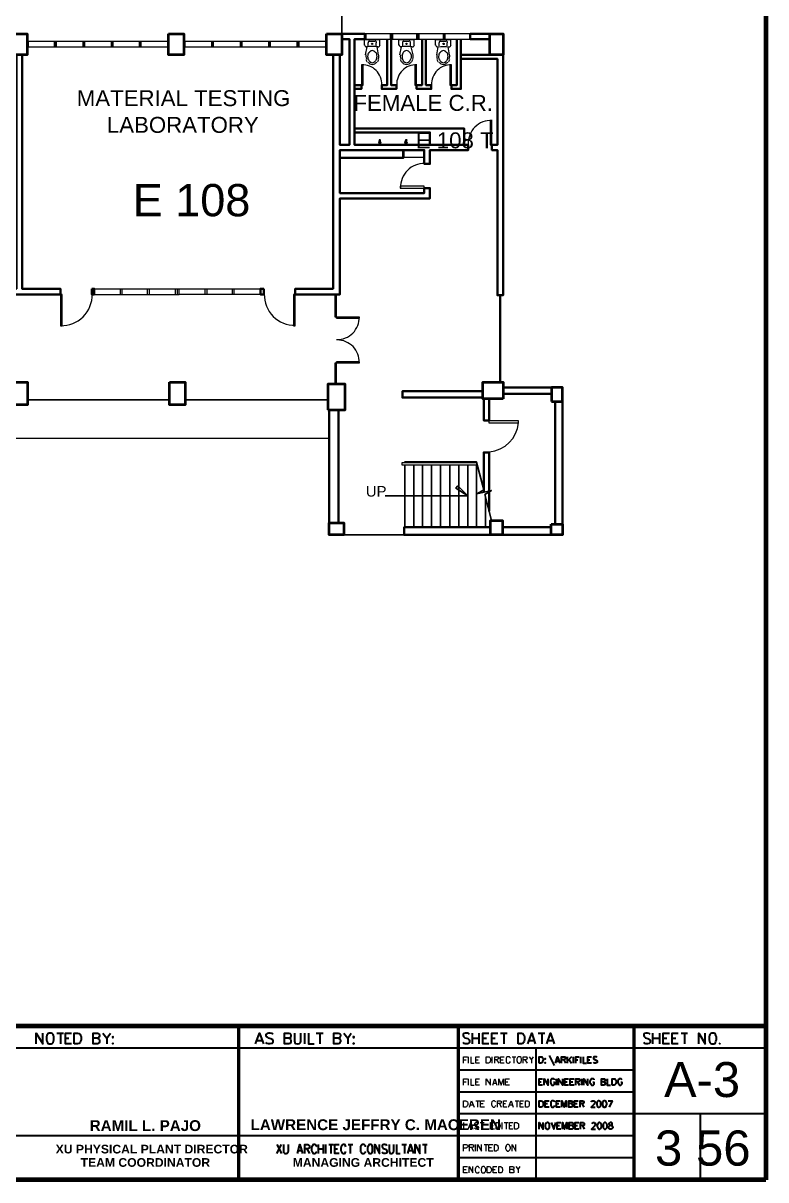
# Model space of a CAD drawing. Header units: inches. Extents: x 0 to 68.7, y 1.4 to 47.2.
# Drawn here: x 51.78 to 68.69, y 1.39 to 27.7 of the extents above; entities that cross this region are included whole.
import ezdxf

# ---------------------------------------------------------------- set-up
doc = ezdxf.new("R2010")
doc.units = ezdxf.units.IN
doc.header["$MEASUREMENT"] = 0
for name, color, linetype in [('PDF_0', 7, 'Continuous'), ('PDF_column', 7, 'Continuous'), ('PDF_furnitures', 1, 'Continuous'), ('PDF_PEN03', 3, 'Continuous'), ('PDF_PEN05', 5, 'Continuous'), ('PDF_PEN08', 6, 'Continuous'), ('PDF_text', 7, 'Continuous'), ('PDF_walls', 3, 'Continuous')]:
    doc.layers.add(name, color=color, linetype=linetype)
for name, color, linetype, true_color in [('PDF_doors', 7, 'Continuous', 0xdda500), ('PDF_doorwin swing', 7, 'Continuous', 0x95954a), ('PDF_PEN02', 7, 'Continuous', 0xdda500), ('PDF_window', 7, 'Continuous', 0xdda500)]:
    doc.layers.add(name, color=color, linetype=linetype, true_color=true_color)
doc.styles.add('PDF ArialMT', font='arial.ttf')
doc.styles.add('PDF ArialRoundedMT Bold', font='arialbd.ttf')
doc.styles.add('PDF Swiss721BT-BlackOutline', font='arial.ttf')

msp = doc.modelspace()

# ---------------------------------------------------------------- linework, layer by layer
at = {"layer": 'PDF_0', "lineweight": 25}
for points in [[(51.882, 19.135), (55.114, 19.135)], [(55.466, 19.135), (58.718, 19.135)], [(60.471, 17.705), (60.471, 17.725), (62.096, 17.725), (62.096, 17.705)], [(60.471, 17.656), (60.471, 16.236)], [(60.676, 17.725), (60.676, 17.705)], [(60.676, 17.656), (60.676, 16.236)], [(60.872, 17.725), (60.872, 17.705)], [(60.872, 17.656), (60.872, 16.236)], [(61.078, 17.725), (61.078, 17.705)], [(61.078, 17.656), (61.078, 16.236)], [(61.283, 17.725), (61.283, 17.705)], [(61.283, 17.656), (61.283, 16.236)], [(61.489, 17.725), (61.489, 17.705)], [(61.489, 17.656), (61.489, 16.236)], [(61.695, 17.725), (61.695, 17.705)], [(61.695, 17.656), (61.695, 16.236)], [(61.9, 17.725), (61.9, 17.705)], [(61.9, 17.656), (61.9, 16.236)], [(62.096, 17.715), (62.263, 17.088), (62.106, 17), (62.439, 17.069), (62.292, 16.981), (62.439, 16.393)], [(62.096, 17.656), (62.096, 16.236)], [(60.02, 16.951), (61.9, 16.951), (61.675, 17.177), (61.626, 17.128), (61.9, 16.951)], [(62.302, 16.922), (62.302, 16.236)], [(60.901, 16.06), (60.451, 16.06), (59.08, 16.06), (59.08, 16.334)], [(62.694, 16.393), (62.694, 16.236), (63.536, 16.236)], [(63.8, 16.236), (63.8, 16.305), (63.888, 16.305), (64.055, 16.305)]]:
    msp.add_lwpolyline(points, dxfattribs=at)
at = {"layer": 'PDF_column', "lineweight": 40}
for points in [[(51.52, 27.459), (51.872, 27.459), (51.872, 26.979), (51.52, 26.979)], [(55.085, 27.459), (55.437, 27.459), (55.437, 26.979), (55.085, 26.979)], [(58.688, 27.459), (59.031, 27.459), (59.031, 26.979), (58.688, 26.979)], [(62.4, 27.459), (62.703, 27.459), (62.703, 26.979), (62.4, 26.979)], [(51.53, 19.537), (51.882, 19.537), (51.882, 19.018), (51.53, 19.018)], [(55.114, 19.537), (55.466, 19.537), (55.466, 19.018), (55.114, 19.018)], [(58.718, 18.91), (59.109, 18.91), (59.109, 19.488), (58.718, 19.488)], [(62.703, 19.155), (62.243, 19.155), (62.243, 19.537), (62.703, 19.537)], [(63.81, 19.096), (64.055, 19.096), (64.055, 19.419), (63.81, 19.419)], [(58.747, 16.334), (59.08, 16.334), (59.08, 16.06), (58.747, 16.06)], [(62.694, 16.06), (62.419, 16.06), (62.419, 16.393), (62.694, 16.393)], [(63.8, 16.305), (64.055, 16.305), (64.055, 16.06), (63.8, 16.06)]]:
    msp.add_lwpolyline(points, close=True, dxfattribs=at)
at = {"layer": 'PDF_doors', "lineweight": 20}
msp.add_lwpolyline([(63.046, 18.606), (62.39, 18.606), (62.39, 18.665), (63.046, 18.665)], close=True, dxfattribs=at)
at = {"layer": 'PDF_doorwin swing', "lineweight": 9}
for centre, radius, start, end in [((62.434, 24.967), 0.524, 87.7973, 182.2023), ((60.906, 23.978), 0.534, 88.2198, 182.2312), ((52.651, 21.52), 0.7, 268.352, 1.6484), ((58.928, 21.01), 0.504, 268.6486, 1.3511), ((58.928, 19.992), 0.504, 358.6488, 90.0164), ((62.336, 18.67), 0.72, 274.4493, 355.5508)]:
    msp.add_arc(centre, radius, start, end, dxfattribs=at)
at = {"layer": 'PDF_furnitures', "lineweight": 20}
for points in [[(59.55, 27.204), (59.55, 27.322)], [(59.56, 27.332), (59.883, 27.332)], [(59.56, 27.322), (59.56, 27.322)], [(59.57, 26.979), (59.609, 27.165)], [(59.628, 27.253), (59.628, 27.185)], [(59.785, 27.283), (59.658, 27.283)], [(59.658, 27.136), (59.658, 27.136)], [(59.775, 27.136), (59.775, 27.136)], [(59.814, 27.185), (59.814, 27.253)], [(59.834, 27.165), (59.863, 26.979)], [(59.883, 27.322), (59.883, 27.322)], [(59.893, 27.322), (59.893, 27.204)], [(60.333, 27.332), (60.666, 27.332)], [(60.333, 27.204), (60.333, 27.322)], [(60.353, 26.979), (60.392, 27.165)], [(60.412, 27.253), (60.412, 27.185)], [(60.559, 27.283), (60.441, 27.283)], [(60.441, 27.136), (60.441, 27.136)], [(60.559, 27.136), (60.559, 27.136)], [(60.598, 27.185), (60.598, 27.253)], [(60.608, 27.165), (60.647, 26.979)], [(60.666, 27.322), (60.666, 27.322)], [(60.676, 27.322), (60.676, 27.204)], [(61.166, 27.204), (61.166, 27.322)], [(61.176, 27.332), (61.499, 27.332)], [(61.176, 27.322), (61.176, 27.322)], [(61.244, 27.253), (61.244, 27.185)], [(61.401, 27.283), (61.274, 27.283)], [(61.274, 27.136), (61.274, 27.136)], [(61.401, 27.136), (61.401, 27.136)], [(61.43, 27.185), (61.43, 27.253)], [(61.45, 27.165), (61.479, 26.979)], [(61.499, 27.322), (61.499, 27.322)], [(61.509, 27.322), (61.509, 27.204)], [(59.873, 25.03), (59.873, 24.932), (59.912, 24.932), (59.912, 25.03)], [(59.893, 25.04), (59.893, 25.04)], [(60.471, 25.03), (60.471, 24.932), (60.51, 24.932), (60.51, 25.03)], [(60.5, 25.04), (60.49, 25.04)]]:
    msp.add_lwpolyline(points, dxfattribs=at)
at = {"layer": 'PDF_furnitures', "lineweight": 0}
for points in [[(59.717, 27.342), (59.717, 27.342)], [(60.5, 27.342), (60.5, 27.342)], [(61.342, 27.342), (61.342, 27.342)]]:
    msp.add_lwpolyline(points, dxfattribs=at)
at = {"layer": 'PDF_furnitures', "lineweight": 20}
for points in [[(61.195, 26.979), (61.225, 27.165, -0.067453), (61.476, 27.168)], [(59.586, 26.985, 0.049008), (59.582, 26.946, 0.081529), (59.592, 26.882)], [(59.651, 27.039, 0.089786), (59.629, 26.998, 0.081529), (59.621, 26.946, 0.081529), (59.628, 26.894, 0.089786), (59.651, 26.853)], [(59.801, 27.037, 0.104569), (59.765, 27.066, 0.118159), (59.724, 27.078, 0.118159), (59.682, 27.068)], [(59.682, 26.814, 0.118159), (59.724, 26.804, 0.118159), (59.765, 26.816, 0.104569), (59.801, 26.846)], [(59.807, 26.853, 0.089786), (59.828, 26.894, 0.081529), (59.836, 26.946, 0.081529), (59.829, 26.998, 0.089786), (59.807, 27.039)], [(59.865, 26.882, 0.081529), (59.876, 26.946, 0.049008), (59.872, 26.985)], [(60.369, 26.985, 0.049008), (60.365, 26.946, 0.081529), (60.376, 26.882)], [(60.434, 27.039, 0.089786), (60.413, 26.998, 0.081529), (60.404, 26.946, 0.081529), (60.411, 26.894, 0.089786), (60.434, 26.853)], [(60.585, 27.037, 0.104569), (60.549, 27.066, 0.118159), (60.507, 27.078, 0.118159), (60.465, 27.068, 0.104569), (60.43, 27.037)], [(60.43, 26.845, 0.104569), (60.465, 26.814, 0.118159), (60.507, 26.804, 0.118159), (60.549, 26.816, 0.104569), (60.585, 26.846)], [(60.611, 26.894, 0.081529), (60.62, 26.946, 0.081529), (60.611, 26.998)], [(60.649, 26.882, 0.081529), (60.659, 26.946, 0.049008), (60.655, 26.985)], [(61.202, 26.985, 0.049008), (61.198, 26.946, 0.081529), (61.208, 26.882)], [(61.267, 27.039, 0.089786), (61.245, 26.998, 0.081529), (61.237, 26.946, 0.081529), (61.244, 26.894, 0.089786), (61.267, 26.853)], [(61.392, 27.068, 0.118159), (61.349, 27.078, 0.118159), (61.308, 27.066, 0.104569), (61.272, 27.037)], [(61.272, 26.845, 0.104569), (61.307, 26.814, 0.118159), (61.35, 26.804, 0.118159), (61.392, 26.814)], [(61.423, 26.853, 0.089786), (61.444, 26.894, 0.081529), (61.452, 26.946, 0.081529), (61.445, 26.998, 0.089786), (61.423, 27.039)], [(61.481, 26.882, 0.081529), (61.491, 26.946, 0.049008), (61.488, 26.985)], [(59.664, 26.779, 0.118158), (59.724, 26.765, 0.118158), (59.783, 26.781, 0.104569), (59.832, 26.821)], [(60.399, 26.821, 0.104569), (60.447, 26.779, 0.118158), (60.507, 26.765, 0.118158), (60.566, 26.781, 0.104569), (60.615, 26.821)], [(61.242, 26.821, 0.104569), (61.29, 26.779, 0.118158), (61.35, 26.765, 0.118158), (61.409, 26.779)], [(59.912, 25.035, 0.414246), (59.898, 25.05, 0.414246), (59.883, 25.035)]]:
    msp.add_lwpolyline(points, format="xyb", dxfattribs=at)
for centre, radius in [((59.724, 27.23), 0.0147), ((59.724, 27.23), 0.0147), ((60.507, 27.23), 0.0147), ((60.507, 27.23), 0.0147), ((61.35, 27.23), 0.0147), ((61.35, 27.23), 0.0147), ((59.898, 24.986), 0.0245), ((60.495, 24.986), 0.0245)]:
    msp.add_circle(centre, radius, dxfattribs=at)
for centre, radius, start, end in [((59.597, 27.21), 0.0441, 180.0219, 277.7398), ((59.724, 26.231), 0.945, 82.304, 97.7397), ((59.665, 27.259), 0.0343, 90.0218, 180.0219), ((59.792, 27.259), 0.0343, 0.0218, 90.0219), ((59.861, 27.21), 0.0441, 262.304, 0.0218), ((60.38, 27.21), 0.0441, 180.0219, 277.7398), ((60.507, 26.231), 0.945, 82.304, 97.7397), ((60.449, 27.259), 0.0343, 90.0218, 180.0219), ((60.566, 27.259), 0.0343, 0.0218, 90.0219), ((60.644, 27.21), 0.0441, 262.304, 0.0218), ((61.212, 27.21), 0.0441, 180.0219, 277.7398), ((61.281, 27.259), 0.0343, 90.0218, 180.0219), ((61.408, 27.259), 0.0343, 0.0218, 90.0219), ((61.477, 27.21), 0.0441, 262.304, 0.0218), ((59.753, 26.936), 0.181, 198.6656, 219.1881), ((59.743, 26.966), 0.113, 116.9769, 140.8555), ((59.743, 26.917), 0.113, 219.1882, 243.0668), ((59.704, 26.936), 0.181, 320.8556, 341.3781), ((60.537, 26.936), 0.181, 198.6656, 219.1881), ((60.478, 26.956), 0.132, 18.6658, 39.1882), ((60.478, 26.936), 0.132, 320.8556, 341.3779), ((60.478, 26.936), 0.181, 320.8556, 341.3781), ((61.369, 26.936), 0.181, 198.6656, 219.1881), ((61.33, 26.966), 0.113, 39.1882, 63.0668), ((61.33, 26.917), 0.113, 296.9769, 320.8555), ((61.32, 26.936), 0.181, 320.8556, 341.3781), ((59.743, 26.917), 0.152, 219.1882, 243.0669), ((61.33, 26.917), 0.152, 296.9768, 320.8555), ((60.495, 25.035), 0.0147, 89.9969, 180.0031), ((60.505, 25.035), 0.0147, 359.9969, 90.0031)]:
    msp.add_arc(centre, radius, start, end, dxfattribs=at)
at = {"layer": 'PDF_PEN02', "lineweight": 20}
for points in [[(61.802, 4.044), (61.802, 4.191), (61.891, 4.191)], [(61.802, 4.123), (61.861, 4.123)], [(61.92, 4.044), (61.92, 4.191)], [(61.969, 4.191), (61.969, 4.044), (62.047, 4.044)], [(62.165, 4.044), (62.086, 4.044), (62.086, 4.191), (62.165, 4.191)], [(62.086, 4.123), (62.135, 4.123)], [(62.458, 4.044), (62.458, 4.191)], [(62.517, 4.044), (62.517, 4.191), (62.566, 4.191), (62.586, 4.191), (62.596, 4.182), (62.605, 4.162), (62.605, 4.152), (62.596, 4.142), (62.586, 4.133), (62.566, 4.123), (62.517, 4.123)], [(62.556, 4.123), (62.605, 4.044)], [(62.733, 4.044), (62.645, 4.044), (62.645, 4.191), (62.733, 4.191)], [(62.645, 4.123), (62.703, 4.123)], [(62.87, 4.162), (62.86, 4.172), (62.85, 4.191), (62.831, 4.191), (62.811, 4.191), (62.791, 4.191), (62.782, 4.172), (62.772, 4.162), (62.772, 4.142), (62.772, 4.103), (62.772, 4.084), (62.782, 4.064), (62.791, 4.054), (62.811, 4.044), (62.831, 4.044), (62.85, 4.054), (62.86, 4.064), (62.87, 4.084)], [(62.909, 4.191), (62.997, 4.191)], [(62.948, 4.191), (62.948, 4.044)], [(63.164, 4.044), (63.164, 4.191), (63.222, 4.191), (63.242, 4.191), (63.242, 4.182), (63.252, 4.162), (63.252, 4.152), (63.242, 4.142), (63.242, 4.133), (63.222, 4.123), (63.164, 4.123)], [(63.203, 4.123), (63.252, 4.044)], [(63.301, 4.191), (63.35, 4.123), (63.399, 4.191)], [(63.35, 4.123), (63.35, 4.044)], [(61.802, 3.545), (61.802, 3.692), (61.891, 3.692)], [(61.92, 3.545), (61.92, 3.692)], [(61.969, 3.692), (61.969, 3.545), (62.047, 3.545)], [(62.165, 3.545), (62.086, 3.545), (62.086, 3.692), (62.165, 3.692)], [(62.321, 3.545), (62.321, 3.692), (62.419, 3.545), (62.419, 3.692)], [(62.468, 3.545), (62.517, 3.692), (62.566, 3.545)], [(62.605, 3.545), (62.605, 3.692), (62.664, 3.545), (62.713, 3.692), (62.713, 3.545)], [(62.85, 3.545), (62.762, 3.545), (62.762, 3.692), (62.85, 3.692)], [(61.802, 3.623), (61.861, 3.623)], [(62.086, 3.623), (62.135, 3.623)], [(62.488, 3.594), (62.547, 3.594)], [(62.762, 3.623), (62.811, 3.623)], [(61.939, 3.046), (61.988, 3.192), (62.047, 3.046)], [(62.086, 3.192), (62.174, 3.192)], [(62.126, 3.192), (62.126, 3.046)], [(62.282, 3.046), (62.194, 3.046), (62.194, 3.192), (62.282, 3.192)], [(62.537, 3.163), (62.527, 3.173), (62.517, 3.183), (62.507, 3.192), (62.478, 3.192), (62.468, 3.183), (62.458, 3.173), (62.449, 3.163), (62.439, 3.134), (62.439, 3.104), (62.449, 3.085), (62.458, 3.065), (62.468, 3.055), (62.478, 3.046), (62.507, 3.046), (62.517, 3.055), (62.527, 3.065), (62.537, 3.085)], [(62.576, 3.046), (62.576, 3.192), (62.635, 3.192), (62.654, 3.183), (62.664, 3.183), (62.664, 3.163), (62.664, 3.153), (62.664, 3.134), (62.654, 3.134), (62.635, 3.124), (62.576, 3.124)], [(62.791, 3.046), (62.713, 3.046), (62.713, 3.192), (62.791, 3.192)], [(62.831, 3.046), (62.889, 3.192), (62.938, 3.046)], [(62.978, 3.192), (63.066, 3.192)], [(63.017, 3.192), (63.017, 3.046)], [(63.173, 3.046), (63.095, 3.046), (63.095, 3.192), (63.173, 3.192)], [(61.959, 3.095), (62.028, 3.095)], [(62.194, 3.124), (62.253, 3.124)], [(62.625, 3.124), (62.664, 3.046)], [(62.713, 3.124), (62.762, 3.124)], [(62.85, 3.095), (62.919, 3.095)], [(63.095, 3.124), (63.144, 3.124)], [(61.802, 2.693), (61.802, 2.546), (61.881, 2.546)], [(61.91, 2.546), (61.969, 2.693), (62.018, 2.546)], [(62.145, 2.673), (62.135, 2.683), (62.116, 2.693), (62.086, 2.693), (62.067, 2.683), (62.057, 2.673), (62.057, 2.664), (62.067, 2.644), (62.067, 2.634), (62.086, 2.634), (62.116, 2.615), (62.135, 2.605), (62.145, 2.585), (62.145, 2.566), (62.135, 2.556), (62.116, 2.546), (62.086, 2.546), (62.067, 2.556), (62.057, 2.566)], [(62.184, 2.693), (62.272, 2.693)], [(62.233, 2.693), (62.233, 2.546)], [(62.507, 2.546), (62.419, 2.546), (62.419, 2.693), (62.507, 2.693)], [(62.684, 2.546), (62.684, 2.693)], [(62.733, 2.693), (62.821, 2.693)], [(62.772, 2.693), (62.772, 2.546)], [(62.929, 2.546), (62.85, 2.546), (62.85, 2.693), (62.929, 2.693)], [(61.93, 2.595), (61.998, 2.595)], [(62.419, 2.624), (62.478, 2.624)], [(62.85, 2.624), (62.899, 2.624)], [(61.802, 2.047), (61.802, 2.194), (61.861, 2.194), (61.881, 2.184), (61.891, 2.184), (61.9, 2.164), (61.9, 2.145), (61.891, 2.135), (61.881, 2.125), (61.861, 2.115), (61.802, 2.115)], [(61.939, 2.047), (61.939, 2.194), (61.998, 2.194), (62.018, 2.184), (62.028, 2.184), (62.028, 2.164), (62.028, 2.154), (62.028, 2.135), (62.018, 2.135), (61.998, 2.125), (61.939, 2.125)], [(61.988, 2.125), (62.028, 2.047)], [(62.077, 2.047), (62.077, 2.194)], [(62.126, 2.047), (62.126, 2.194), (62.214, 2.047), (62.214, 2.194)], [(62.272, 2.194), (62.361, 2.194)], [(62.312, 2.194), (62.312, 2.047)], [(62.468, 2.047), (62.38, 2.047), (62.38, 2.194), (62.468, 2.194)], [(62.38, 2.125), (62.439, 2.125)], [(62.909, 2.047), (62.909, 2.194), (62.997, 2.047), (62.997, 2.194)], [(61.891, 1.547), (61.802, 1.547), (61.802, 1.694), (61.891, 1.694)], [(61.802, 1.626), (61.861, 1.626)], [(61.93, 1.547), (61.93, 1.694), (62.018, 1.547), (62.018, 1.694)], [(62.165, 1.655), (62.155, 1.675), (62.145, 1.684), (62.135, 1.694), (62.106, 1.694), (62.096, 1.684), (62.086, 1.675), (62.077, 1.655), (62.067, 1.635), (62.067, 1.606), (62.077, 1.577), (62.086, 1.567), (62.096, 1.547), (62.106, 1.547), (62.135, 1.547), (62.145, 1.547), (62.155, 1.567), (62.165, 1.577)], [(62.566, 1.547), (62.478, 1.547), (62.478, 1.694), (62.566, 1.694)], [(62.478, 1.626), (62.527, 1.626)], [(62.919, 1.626), (62.938, 1.616), (62.948, 1.606), (62.948, 1.596), (62.948, 1.577), (62.948, 1.557), (62.938, 1.547), (62.919, 1.547), (62.86, 1.547), (62.86, 1.694), (62.919, 1.694), (62.938, 1.684), (62.948, 1.684), (62.948, 1.665), (62.948, 1.655), (62.948, 1.635), (62.938, 1.626), (62.919, 1.626), (62.86, 1.626)], [(62.997, 1.694), (63.046, 1.626), (63.095, 1.694)], [(63.046, 1.626), (63.046, 1.547)]]:
    msp.add_lwpolyline(points, dxfattribs=at)
for points in [[(62.321, 4.044), (62.321, 4.191), (62.37, 4.191), (62.39, 4.191), (62.4, 4.172), (62.41, 4.162), (62.419, 4.142), (62.419, 4.103), (62.41, 4.084), (62.4, 4.064), (62.39, 4.054), (62.37, 4.044)], [(63.056, 4.191), (63.046, 4.191), (63.036, 4.172), (63.026, 4.162), (63.017, 4.142), (63.017, 4.103), (63.026, 4.084), (63.036, 4.064), (63.046, 4.054), (63.056, 4.044), (63.085, 4.044), (63.095, 4.054), (63.115, 4.064), (63.115, 4.084), (63.124, 4.103), (63.124, 4.142), (63.115, 4.162), (63.115, 4.172), (63.095, 4.191), (63.085, 4.191)], [(61.802, 3.046), (61.802, 3.192), (61.851, 3.192), (61.871, 3.183), (61.881, 3.173), (61.891, 3.163), (61.9, 3.134), (61.9, 3.104), (61.891, 3.085), (61.881, 3.065), (61.871, 3.055), (61.851, 3.046)], [(63.213, 3.046), (63.213, 3.192), (63.261, 3.192), (63.281, 3.183), (63.291, 3.173), (63.301, 3.163), (63.301, 3.134), (63.301, 3.104), (63.301, 3.085), (63.291, 3.065), (63.281, 3.055), (63.261, 3.046)], [(62.547, 2.546), (62.547, 2.693), (62.586, 2.693), (62.605, 2.683), (62.625, 2.673), (62.625, 2.664), (62.635, 2.634), (62.635, 2.605), (62.625, 2.576), (62.625, 2.566), (62.605, 2.556), (62.586, 2.546)], [(62.968, 2.546), (62.968, 2.693), (63.017, 2.693), (63.036, 2.683), (63.046, 2.673), (63.056, 2.664), (63.056, 2.634), (63.056, 2.605), (63.056, 2.576), (63.046, 2.566), (63.036, 2.556), (63.017, 2.546)], [(62.507, 2.047), (62.507, 2.194), (62.547, 2.194), (62.566, 2.184), (62.586, 2.174), (62.586, 2.154), (62.596, 2.135), (62.596, 2.105), (62.586, 2.076), (62.586, 2.066), (62.566, 2.056), (62.547, 2.047)], [(62.801, 2.194), (62.791, 2.184), (62.772, 2.174), (62.772, 2.154), (62.762, 2.135), (62.762, 2.105), (62.772, 2.076), (62.772, 2.066), (62.791, 2.056), (62.801, 2.047), (62.831, 2.047), (62.84, 2.056), (62.85, 2.066), (62.86, 2.076), (62.87, 2.105), (62.87, 2.135), (62.86, 2.154), (62.85, 2.174), (62.84, 2.184), (62.831, 2.194)], [(62.243, 1.694), (62.233, 1.684), (62.214, 1.675), (62.214, 1.655), (62.204, 1.635), (62.204, 1.606), (62.214, 1.577), (62.214, 1.567), (62.233, 1.547), (62.243, 1.547), (62.272, 1.547), (62.282, 1.547), (62.292, 1.567), (62.302, 1.577), (62.312, 1.606), (62.312, 1.635), (62.302, 1.655), (62.292, 1.675), (62.282, 1.684), (62.272, 1.694)], [(62.341, 1.547), (62.341, 1.694), (62.39, 1.694), (62.41, 1.684), (62.419, 1.675), (62.429, 1.655), (62.439, 1.635), (62.439, 1.606), (62.429, 1.577), (62.419, 1.567), (62.41, 1.547), (62.39, 1.547)], [(62.605, 1.547), (62.605, 1.694), (62.645, 1.694), (62.664, 1.684), (62.684, 1.675), (62.684, 1.655), (62.694, 1.635), (62.694, 1.606), (62.684, 1.577), (62.684, 1.567), (62.664, 1.547), (62.645, 1.547)]]:
    msp.add_lwpolyline(points, close=True, dxfattribs=at)
at = {"layer": 'PDF_PEN03', "lineweight": 30}
for points in [[(52.078, 4.485), (52.078, 4.73), (52.225, 4.485), (52.225, 4.73)], [(52.548, 4.73), (52.695, 4.73)], [(52.627, 4.73), (52.627, 4.485)], [(52.881, 4.485), (52.744, 4.485), (52.744, 4.73), (52.881, 4.73)], [(52.744, 4.612), (52.822, 4.612)], [(53.469, 4.612), (53.498, 4.603), (53.508, 4.593), (53.518, 4.563), (53.518, 4.534), (53.508, 4.505), (53.498, 4.495), (53.469, 4.485), (53.371, 4.485), (53.371, 4.73), (53.469, 4.73), (53.498, 4.72), (53.508, 4.71), (53.518, 4.681), (53.518, 4.661), (53.508, 4.642), (53.498, 4.622), (53.469, 4.612), (53.371, 4.612)], [(53.596, 4.73), (53.684, 4.612), (53.772, 4.73)], [(53.684, 4.612), (53.684, 4.485)], [(57.072, 4.485), (57.161, 4.73), (57.249, 4.485)], [(57.112, 4.563), (57.219, 4.563)], [(57.464, 4.701), (57.445, 4.72), (57.405, 4.73), (57.366, 4.73), (57.337, 4.72), (57.307, 4.701), (57.307, 4.671), (57.317, 4.652), (57.337, 4.642), (57.356, 4.622), (57.415, 4.603), (57.445, 4.593), (57.454, 4.573), (57.464, 4.554), (57.464, 4.514), (57.445, 4.495), (57.405, 4.485), (57.366, 4.485), (57.337, 4.495), (57.307, 4.514)], [(57.826, 4.612), (57.856, 4.603), (57.866, 4.593), (57.875, 4.563), (57.875, 4.534), (57.866, 4.505), (57.856, 4.495), (57.826, 4.485), (57.729, 4.485), (57.729, 4.73), (57.826, 4.73), (57.856, 4.72), (57.866, 4.71), (57.875, 4.681), (57.875, 4.661), (57.866, 4.642), (57.856, 4.622), (57.826, 4.612), (57.729, 4.612)], [(57.954, 4.73), (57.954, 4.554), (57.964, 4.514), (57.983, 4.495), (58.022, 4.485), (58.042, 4.485), (58.071, 4.495), (58.091, 4.514), (58.101, 4.554), (58.101, 4.73)], [(58.189, 4.485), (58.189, 4.73)], [(58.277, 4.73), (58.277, 4.485), (58.404, 4.485)], [(58.453, 4.73), (58.61, 4.73)], [(58.532, 4.73), (58.532, 4.485)], [(58.953, 4.612), (58.982, 4.603), (58.992, 4.593), (59.002, 4.563), (59.002, 4.534), (58.992, 4.505), (58.982, 4.495), (58.953, 4.485), (58.855, 4.485), (58.855, 4.73), (58.953, 4.73), (58.982, 4.72), (58.992, 4.71), (59.002, 4.681), (59.002, 4.661), (58.992, 4.642), (58.982, 4.622), (58.953, 4.612), (58.855, 4.612)], [(59.08, 4.73), (59.168, 4.612), (59.246, 4.73)], [(59.168, 4.612), (59.168, 4.485)], [(61.939, 4.701), (61.92, 4.72), (61.891, 4.73), (61.842, 4.73), (61.812, 4.72), (61.793, 4.701), (61.793, 4.671), (61.802, 4.652), (61.812, 4.642), (61.832, 4.622), (61.9, 4.603), (61.92, 4.593), (61.93, 4.573), (61.939, 4.554), (61.939, 4.514), (61.92, 4.495), (61.891, 4.485), (61.842, 4.485), (61.812, 4.495), (61.793, 4.514)], [(62.008, 4.485), (62.008, 4.73)], [(62.008, 4.612), (62.155, 4.612)], [(62.155, 4.73), (62.155, 4.485)], [(62.38, 4.485), (62.243, 4.485), (62.243, 4.73), (62.38, 4.73)], [(62.243, 4.612), (62.331, 4.612)], [(62.586, 4.485), (62.449, 4.485), (62.449, 4.73), (62.586, 4.73)], [(62.449, 4.612), (62.527, 4.612)], [(62.645, 4.73), (62.801, 4.73)], [(62.723, 4.73), (62.723, 4.485)], [(63.271, 4.485), (63.359, 4.73), (63.438, 4.485)], [(63.301, 4.563), (63.408, 4.563)], [(63.506, 4.73), (63.653, 4.73)], [(63.585, 4.73), (63.585, 4.485)], [(63.702, 4.485), (63.781, 4.73), (63.869, 4.485)], [(63.732, 4.563), (63.839, 4.563)], [(66.052, 4.701), (66.033, 4.72), (65.994, 4.73), (65.955, 4.73), (65.925, 4.72), (65.906, 4.701), (65.906, 4.671), (65.915, 4.652), (65.925, 4.642), (65.945, 4.622), (66.003, 4.603), (66.033, 4.593), (66.043, 4.573), (66.052, 4.554), (66.052, 4.514), (66.033, 4.495), (65.994, 4.485), (65.955, 4.485), (65.925, 4.495), (65.906, 4.514)], [(66.111, 4.485), (66.111, 4.73)], [(66.111, 4.612), (66.268, 4.612)], [(66.268, 4.73), (66.268, 4.485)], [(66.493, 4.485), (66.346, 4.485), (66.346, 4.73), (66.493, 4.73)], [(66.346, 4.612), (66.434, 4.612)], [(66.689, 4.485), (66.552, 4.485), (66.552, 4.73), (66.689, 4.73)], [(66.552, 4.612), (66.64, 4.612)], [(66.758, 4.73), (66.904, 4.73)], [(66.836, 4.73), (66.836, 4.485)], [(67.159, 4.485), (67.159, 4.73), (67.306, 4.485), (67.306, 4.73)], [(67.639, 4.505), (67.629, 4.495), (67.639, 4.485), (67.649, 4.495)], [(68.687, 4.387), (34.343, 4.387)], [(63.448, 4.387), (63.448, 1.391)], [(63.751, 4.221), (63.869, 3.995)], [(63.898, 4.044), (63.947, 4.191), (63.996, 4.044)], [(63.918, 4.093), (63.976, 4.093)], [(64.035, 4.044), (64.035, 4.191), (64.094, 4.191), (64.113, 4.191), (64.123, 4.182), (64.123, 4.162), (64.123, 4.152), (64.123, 4.142), (64.113, 4.133), (64.094, 4.123), (64.035, 4.123)], [(64.084, 4.123), (64.123, 4.044)], [(64.172, 4.044), (64.172, 4.191)], [(64.26, 4.191), (64.172, 4.093)], [(64.202, 4.133), (64.26, 4.044)], [(64.309, 4.044), (64.309, 4.191)], [(64.358, 4.044), (64.358, 4.191), (64.437, 4.191)], [(64.358, 4.123), (64.407, 4.123)], [(64.476, 4.044), (64.476, 4.191)], [(64.525, 4.191), (64.525, 4.044), (64.603, 4.044)], [(64.721, 4.044), (64.632, 4.044), (64.632, 4.191), (64.721, 4.191)], [(64.632, 4.123), (64.681, 4.123)], [(64.848, 4.172), (64.828, 4.191), (64.809, 4.191), (64.789, 4.191), (64.77, 4.191), (64.76, 4.172), (64.76, 4.162), (64.76, 4.142), (64.77, 4.142), (64.779, 4.133), (64.819, 4.113), (64.828, 4.113), (64.838, 4.103), (64.848, 4.084), (64.848, 4.064), (64.828, 4.054), (64.809, 4.044), (64.789, 4.044), (64.77, 4.054), (64.76, 4.064)], [(65.68, 3.888), (61.685, 3.888)], [(63.604, 3.545), (63.526, 3.545), (63.526, 3.692), (63.604, 3.692)], [(63.643, 3.545), (63.643, 3.692), (63.732, 3.545), (63.732, 3.692)], [(63.878, 3.663), (63.878, 3.672), (63.859, 3.692), (63.849, 3.692), (63.82, 3.692), (63.81, 3.692), (63.8, 3.672), (63.79, 3.663), (63.781, 3.633), (63.781, 3.604), (63.79, 3.584), (63.8, 3.565), (63.81, 3.555), (63.82, 3.545), (63.849, 3.545), (63.859, 3.555), (63.878, 3.565), (63.878, 3.584), (63.878, 3.604), (63.849, 3.604)], [(63.918, 3.545), (63.918, 3.692)], [(63.967, 3.545), (63.967, 3.692), (64.065, 3.545), (64.065, 3.692)], [(64.192, 3.545), (64.113, 3.545), (64.113, 3.692), (64.192, 3.692)], [(64.319, 3.545), (64.231, 3.545), (64.231, 3.692), (64.319, 3.692)], [(64.358, 3.545), (64.358, 3.692), (64.417, 3.692), (64.437, 3.692), (64.437, 3.682), (64.446, 3.663), (64.446, 3.653), (64.437, 3.633), (64.417, 3.623), (64.358, 3.623)], [(64.495, 3.545), (64.495, 3.692)], [(64.544, 3.545), (64.544, 3.692), (64.632, 3.545), (64.632, 3.692)], [(64.779, 3.663), (64.779, 3.672), (64.76, 3.692), (64.75, 3.692), (64.721, 3.692), (64.711, 3.692), (64.701, 3.672), (64.691, 3.663), (64.681, 3.633), (64.681, 3.604), (64.691, 3.584), (64.701, 3.565), (64.711, 3.555), (64.721, 3.545), (64.75, 3.545), (64.76, 3.555), (64.779, 3.565), (64.779, 3.584), (64.779, 3.604), (64.75, 3.604)], [(64.995, 3.623), (65.014, 3.614), (65.024, 3.614), (65.034, 3.594), (65.034, 3.574), (65.024, 3.555), (65.014, 3.555), (64.995, 3.545), (64.946, 3.545), (64.946, 3.692), (64.995, 3.692), (65.014, 3.692), (65.024, 3.682), (65.034, 3.663), (65.034, 3.653), (65.024, 3.633), (65.014, 3.633), (64.995, 3.623), (64.946, 3.623)], [(65.073, 3.692), (65.073, 3.545), (65.152, 3.545)], [(65.416, 3.663), (65.406, 3.672), (65.396, 3.692), (65.387, 3.692), (65.357, 3.692), (65.347, 3.692), (65.338, 3.672), (65.328, 3.663), (65.318, 3.633), (65.318, 3.604), (65.328, 3.584), (65.338, 3.565), (65.347, 3.555), (65.357, 3.545), (65.387, 3.545), (65.396, 3.555), (65.406, 3.565), (65.416, 3.584), (65.416, 3.604), (65.387, 3.604)], [(63.526, 3.623), (63.575, 3.623)], [(64.113, 3.623), (64.162, 3.623)], [(64.231, 3.623), (64.29, 3.623)], [(64.397, 3.623), (64.446, 3.545)], [(65.68, 3.388), (61.685, 3.388)], [(63.751, 3.046), (63.663, 3.046), (63.663, 3.192), (63.751, 3.192)], [(63.878, 3.163), (63.878, 3.173), (63.859, 3.183), (63.849, 3.192), (63.82, 3.192), (63.81, 3.183), (63.8, 3.173), (63.79, 3.163), (63.79, 3.134), (63.79, 3.104), (63.79, 3.085), (63.8, 3.065), (63.81, 3.055), (63.82, 3.046), (63.849, 3.046), (63.859, 3.055), (63.878, 3.065), (63.878, 3.085)], [(64.006, 3.046), (63.918, 3.046), (63.918, 3.192), (64.006, 3.192)], [(64.045, 3.046), (64.045, 3.192), (64.094, 3.046), (64.143, 3.192), (64.143, 3.046)], [(64.251, 3.124), (64.27, 3.114), (64.28, 3.104), (64.29, 3.095), (64.29, 3.075), (64.28, 3.055), (64.27, 3.055), (64.251, 3.046), (64.202, 3.046), (64.202, 3.192), (64.251, 3.192), (64.27, 3.183), (64.28, 3.183), (64.29, 3.163), (64.29, 3.153), (64.28, 3.134), (64.27, 3.134), (64.251, 3.124), (64.202, 3.124)], [(64.417, 3.046), (64.329, 3.046), (64.329, 3.192), (64.417, 3.192)], [(64.456, 3.046), (64.456, 3.192), (64.515, 3.192), (64.535, 3.183), (64.544, 3.163), (64.544, 3.153), (64.535, 3.134), (64.515, 3.124), (64.456, 3.124)], [(64.721, 3.163), (64.721, 3.183), (64.73, 3.183), (64.74, 3.192), (64.77, 3.192), (64.779, 3.183), (64.789, 3.183), (64.799, 3.163), (64.799, 3.153), (64.789, 3.134), (64.779, 3.114), (64.711, 3.046), (64.799, 3.046)], [(65.093, 3.192), (65.191, 3.192), (65.122, 3.046)], [(63.663, 3.124), (63.712, 3.124)], [(63.918, 3.124), (63.976, 3.124)], [(64.329, 3.124), (64.388, 3.124)], [(64.495, 3.124), (64.544, 3.046)], [(65.68, 2.889), (61.685, 2.889)], [(63.526, 2.546), (63.526, 2.693), (63.614, 2.546), (63.614, 2.693)], [(63.8, 2.693), (63.859, 2.546), (63.908, 2.693)], [(64.016, 2.546), (63.937, 2.546), (63.937, 2.693), (64.016, 2.693)], [(64.055, 2.546), (64.055, 2.693), (64.104, 2.546), (64.153, 2.693), (64.153, 2.546)], [(64.27, 2.624), (64.29, 2.615), (64.29, 2.605), (64.3, 2.595), (64.3, 2.576), (64.29, 2.556), (64.27, 2.546), (64.211, 2.546), (64.211, 2.693), (64.27, 2.693), (64.29, 2.683), (64.3, 2.664), (64.3, 2.654), (64.29, 2.634), (64.27, 2.624), (64.211, 2.624)], [(64.427, 2.546), (64.348, 2.546), (64.348, 2.693), (64.427, 2.693)], [(64.466, 2.546), (64.466, 2.693), (64.525, 2.693), (64.544, 2.683), (64.554, 2.683), (64.554, 2.664), (64.554, 2.654), (64.554, 2.634), (64.544, 2.634), (64.525, 2.624), (64.466, 2.624)], [(64.73, 2.664), (64.74, 2.683), (64.76, 2.693), (64.779, 2.693), (64.789, 2.683), (64.799, 2.683), (64.809, 2.664), (64.809, 2.654), (64.799, 2.634), (64.789, 2.615), (64.721, 2.546), (64.809, 2.546)], [(68.687, 2.889), (65.69, 2.889)], [(67.188, 2.889), (67.188, 1.391)], [(65.68, 2.389), (39.347, 2.389)], [(63.937, 2.624), (63.986, 2.624)], [(64.348, 2.624), (64.397, 2.624)], [(64.515, 2.624), (64.554, 2.546)], [(57.552, 1.988), (57.66, 2.194)], [(57.552, 2.194), (57.66, 1.988)], [(57.709, 2.194), (57.709, 2.047), (57.709, 2.017), (57.729, 1.998), (57.748, 1.988), (57.768, 1.988), (57.787, 1.998), (57.807, 2.017), (57.817, 2.047), (57.817, 2.194)], [(58.022, 1.988), (58.081, 2.194), (58.14, 1.988)], [(58.189, 1.988), (58.189, 2.194), (58.257, 2.194), (58.277, 2.184), (58.287, 2.174), (58.297, 2.154), (58.297, 2.135), (58.287, 2.115), (58.277, 2.105), (58.257, 2.096), (58.189, 2.096)], [(58.463, 2.145), (58.453, 2.164), (58.434, 2.184), (58.424, 2.194), (58.394, 2.194), (58.375, 2.184), (58.365, 2.164), (58.355, 2.145), (58.346, 2.115), (58.346, 2.066), (58.355, 2.037), (58.365, 2.017), (58.375, 1.998), (58.394, 1.988), (58.424, 1.988), (58.434, 1.998), (58.453, 2.017), (58.463, 2.037)], [(58.502, 1.988), (58.502, 2.194)], [(58.61, 2.194), (58.61, 1.988)], [(58.669, 1.988), (58.669, 2.194)], [(58.737, 2.194), (58.845, 2.194)], [(58.786, 2.194), (58.786, 1.988)], [(58.972, 1.988), (58.874, 1.988), (58.874, 2.194), (58.972, 2.194)], [(59.129, 2.145), (59.119, 2.164), (59.109, 2.184), (59.09, 2.194), (59.06, 2.194), (59.051, 2.184), (59.031, 2.164), (59.021, 2.145), (59.011, 2.115), (59.011, 2.066), (59.021, 2.037), (59.031, 2.017), (59.051, 1.998), (59.06, 1.988), (59.09, 1.988), (59.109, 1.998), (59.119, 2.017), (59.129, 2.037)], [(59.178, 2.194), (59.286, 2.194)], [(59.227, 2.194), (59.227, 1.988)], [(59.57, 2.145), (59.57, 2.164), (59.55, 2.184), (59.53, 2.194), (59.501, 2.194), (59.491, 2.184), (59.472, 2.164), (59.462, 2.145), (59.462, 2.115), (59.462, 2.066), (59.462, 2.037), (59.472, 2.017), (59.491, 1.998), (59.501, 1.988), (59.53, 1.988), (59.55, 1.998), (59.57, 2.017), (59.57, 2.037)], [(59.785, 1.988), (59.785, 2.194), (59.893, 1.988), (59.893, 2.194)], [(60.059, 2.164), (60.049, 2.184), (60.02, 2.194), (59.991, 2.194), (59.971, 2.184), (59.952, 2.164), (59.952, 2.145), (59.961, 2.125), (59.971, 2.115), (59.981, 2.105), (60.03, 2.086), (60.049, 2.076), (60.049, 2.066), (60.059, 2.047), (60.059, 2.017), (60.049, 1.998), (60.02, 1.988), (59.991, 1.988), (59.971, 1.998), (59.952, 2.017)], [(60.108, 2.194), (60.108, 2.047), (60.118, 2.017), (60.128, 1.998), (60.147, 1.988), (60.167, 1.988), (60.187, 1.998), (60.206, 2.017), (60.216, 2.047), (60.216, 2.194)], [(60.275, 2.194), (60.275, 1.988), (60.363, 1.988)], [(60.402, 2.194), (60.51, 2.194)], [(60.461, 2.194), (60.461, 1.988)], [(60.539, 1.988), (60.598, 2.194), (60.666, 1.988)], [(60.706, 1.988), (60.706, 2.194), (60.813, 1.988), (60.813, 2.194)], [(60.872, 2.194), (60.98, 2.194)], [(60.931, 2.194), (60.931, 1.988)], [(58.042, 2.056), (58.12, 2.056)], [(58.238, 2.096), (58.297, 1.988)], [(58.502, 2.096), (58.61, 2.096)], [(58.874, 2.096), (58.933, 2.096)], [(60.559, 2.056), (60.637, 2.056)], [(65.68, 1.89), (61.685, 1.89)]]:
    msp.add_lwpolyline(points, dxfattribs=at)
for points in [[(52.372, 4.73), (52.352, 4.72), (52.333, 4.701), (52.323, 4.671), (52.313, 4.642), (52.313, 4.573), (52.323, 4.544), (52.333, 4.514), (52.352, 4.495), (52.372, 4.485), (52.421, 4.485), (52.44, 4.495), (52.46, 4.514), (52.47, 4.544), (52.48, 4.573), (52.48, 4.642), (52.47, 4.671), (52.46, 4.701), (52.44, 4.72), (52.421, 4.73)], [(52.94, 4.485), (52.94, 4.73), (53.018, 4.73), (53.048, 4.72), (53.077, 4.701), (53.087, 4.671), (53.097, 4.642), (53.097, 4.573), (53.087, 4.544), (53.077, 4.514), (53.048, 4.495), (53.018, 4.485)], [(53.821, 4.652), (53.811, 4.642), (53.821, 4.622), (53.831, 4.642)], [(53.821, 4.505), (53.811, 4.495), (53.821, 4.485), (53.831, 4.495)], [(59.305, 4.652), (59.295, 4.642), (59.305, 4.622), (59.315, 4.642)], [(59.305, 4.505), (59.295, 4.495), (59.305, 4.485), (59.315, 4.495)], [(63.046, 4.485), (63.046, 4.73), (63.124, 4.73), (63.154, 4.72), (63.173, 4.701), (63.183, 4.671), (63.193, 4.642), (63.193, 4.573), (63.183, 4.544), (63.173, 4.514), (63.154, 4.495), (63.124, 4.485)], [(67.453, 4.73), (67.433, 4.72), (67.414, 4.701), (67.404, 4.671), (67.394, 4.642), (67.394, 4.573), (67.404, 4.544), (67.414, 4.514), (67.433, 4.495), (67.453, 4.485), (67.502, 4.485), (67.521, 4.495), (67.541, 4.514), (67.551, 4.544), (67.561, 4.573), (67.561, 4.642), (67.551, 4.671), (67.541, 4.701), (67.521, 4.72), (67.502, 4.73)], [(63.526, 4.044), (63.526, 4.191), (63.565, 4.191), (63.585, 4.191), (63.594, 4.172), (63.604, 4.162), (63.614, 4.142), (63.614, 4.103), (63.604, 4.084), (63.594, 4.064), (63.585, 4.054), (63.565, 4.044)], [(63.663, 4.142), (63.653, 4.142), (63.663, 4.133), (63.673, 4.142)], [(63.663, 4.054), (63.653, 4.054), (63.663, 4.044), (63.673, 4.054)], [(65.191, 3.545), (65.191, 3.692), (65.23, 3.692), (65.249, 3.692), (65.259, 3.672), (65.269, 3.663), (65.279, 3.633), (65.279, 3.604), (65.269, 3.584), (65.259, 3.565), (65.249, 3.555), (65.23, 3.545)], [(63.526, 3.046), (63.526, 3.192), (63.575, 3.192), (63.594, 3.183), (63.604, 3.173), (63.614, 3.163), (63.614, 3.134), (63.614, 3.104), (63.614, 3.085), (63.604, 3.065), (63.594, 3.055), (63.575, 3.046)], [(64.877, 3.192), (64.858, 3.183), (64.848, 3.163), (64.838, 3.134), (64.838, 3.104), (64.848, 3.075), (64.858, 3.055), (64.877, 3.046), (64.887, 3.046), (64.907, 3.055), (64.926, 3.075), (64.926, 3.104), (64.926, 3.134), (64.926, 3.163), (64.907, 3.183), (64.887, 3.192)], [(65.005, 3.192), (64.985, 3.183), (64.975, 3.163), (64.965, 3.134), (64.965, 3.104), (64.975, 3.075), (64.985, 3.055), (65.005, 3.046), (65.024, 3.046), (65.044, 3.055), (65.054, 3.075), (65.063, 3.104), (65.063, 3.134), (65.054, 3.163), (65.044, 3.183), (65.024, 3.192)], [(63.702, 2.693), (63.692, 2.683), (63.673, 2.673), (63.673, 2.664), (63.663, 2.634), (63.663, 2.605), (63.673, 2.576), (63.673, 2.566), (63.692, 2.556), (63.702, 2.546), (63.732, 2.546), (63.741, 2.556), (63.751, 2.566), (63.761, 2.576), (63.761, 2.605), (63.761, 2.634), (63.761, 2.664), (63.751, 2.673), (63.741, 2.683), (63.732, 2.693)], [(64.887, 2.693), (64.868, 2.683), (64.858, 2.664), (64.848, 2.634), (64.848, 2.605), (64.858, 2.576), (64.868, 2.556), (64.887, 2.546), (64.907, 2.546), (64.926, 2.556), (64.936, 2.576), (64.946, 2.605), (64.946, 2.634), (64.936, 2.664), (64.926, 2.683), (64.907, 2.693)], [(65.014, 2.693), (64.995, 2.683), (64.985, 2.664), (64.985, 2.634), (64.985, 2.605), (64.985, 2.576), (64.995, 2.556), (65.014, 2.546), (65.034, 2.546), (65.054, 2.556), (65.063, 2.576), (65.073, 2.605), (65.073, 2.634), (65.063, 2.664), (65.054, 2.683), (65.034, 2.693)], [(65.142, 2.693), (65.122, 2.683), (65.112, 2.673), (65.112, 2.664), (65.122, 2.644), (65.132, 2.634), (65.161, 2.634), (65.181, 2.624), (65.191, 2.605), (65.2, 2.595), (65.2, 2.576), (65.191, 2.556), (65.171, 2.546), (65.142, 2.546), (65.122, 2.556), (65.112, 2.556), (65.112, 2.576), (65.112, 2.595), (65.112, 2.605), (65.132, 2.624), (65.152, 2.634), (65.171, 2.634), (65.191, 2.644), (65.191, 2.664), (65.191, 2.673), (65.191, 2.683), (65.171, 2.693)], [(59.668, 2.194), (59.648, 2.184), (59.638, 2.164), (59.628, 2.145), (59.619, 2.115), (59.619, 2.066), (59.628, 2.037), (59.638, 2.017), (59.648, 1.998), (59.668, 1.988), (59.697, 1.988), (59.707, 1.998), (59.726, 2.017), (59.736, 2.037), (59.736, 2.066), (59.736, 2.115), (59.736, 2.145), (59.726, 2.164), (59.707, 2.184), (59.697, 2.194)]]:
    msp.add_lwpolyline(points, close=True, dxfattribs=at)
at = {"layer": 'PDF_PEN05', "lineweight": 50}
for points in [[(56.681, 4.887), (56.681, 1.391)], [(61.685, 4.887), (61.685, 1.391)], [(65.68, 4.887), (65.68, 1.391)]]:
    msp.add_lwpolyline(points, dxfattribs=at)
at = {"layer": 'PDF_PEN08', "lineweight": 80}
msp.add_lwpolyline([(68.687, 1.391), (0, 1.391), (0, 47.182), (68.687, 47.182)], close=True, dxfattribs=at)
msp.add_lwpolyline([(68.687, 4.887), (34.343, 4.887), (34.343, 1.391)], dxfattribs=at)
at = {"layer": 'PDF_text', "lineweight": 25}
msp.add_lwpolyline([(20.222, 34.774), (20.252, 27.949), (59.031, 27.949), (59.031, 27.459)], dxfattribs=at)
at = {"layer": 'PDF_walls', "lineweight": 35}
for points in [[(58.835, 26.979), (58.835, 21.662), (57.973, 21.662), (57.973, 21.534), (58.992, 21.534), (58.992, 23.718), (61.039, 23.718), (61.039, 23.953), (60.911, 23.953), (60.911, 23.836), (58.992, 23.836), (58.992, 24.815), (60.911, 24.815), (60.911, 24.502), (61.039, 24.502), (61.039, 24.815), (61.91, 24.815), (61.91, 24.932), (59.325, 24.932), (59.325, 27.342), (59.56, 27.342), (59.56, 27.459), (59.031, 27.459)], [(62.4, 27.459), (61.959, 27.459), (61.959, 27.342), (62.4, 27.342)], [(59.031, 27.342), (59.207, 27.342), (59.207, 24.932), (58.992, 24.932), (58.992, 26.979)], [(60.069, 27.342), (60.069, 26.294), (59.942, 26.294), (59.942, 26.206), (60.275, 26.206), (60.275, 26.294), (60.157, 26.294), (60.157, 27.342)], [(60.862, 27.342), (60.862, 26.294), (60.735, 26.294), (60.735, 26.206), (61.068, 26.206), (61.068, 26.294), (60.95, 26.294), (60.95, 27.342)], [(61.744, 27.342), (61.744, 26.206), (61.528, 26.206), (61.528, 26.294), (61.655, 26.294), (61.655, 27.342)], [(51.628, 26.979), (51.628, 21.662), (50.795, 21.662), (50.795, 21.534), (52.627, 21.534), (52.627, 21.662), (51.755, 21.662), (51.755, 26.979)], [(62.576, 26.979), (61.744, 26.979)], [(61.744, 26.891), (62.576, 26.891), (62.576, 24.932), (62.449, 24.932), (62.449, 24.815), (62.576, 24.815), (62.576, 21.515), (62.703, 21.515), (62.703, 26.979)], [(59.325, 26.294), (59.481, 26.294), (59.481, 26.206), (59.325, 26.206)], [(59.325, 25.305), (61.822, 25.305), (61.822, 24.932)], [(59.325, 25.216), (61.039, 25.216), (61.039, 24.932)], [(60.431, 24.815), (60.431, 24.639), (59.002, 24.639)], [(53.341, 21.662), (53.341, 21.534)], [(62.243, 19.331), (60.412, 19.331), (60.412, 19.184), (62.243, 19.184)], [(62.703, 19.419), (63.81, 19.419)], [(62.703, 19.272), (63.81, 19.272)], [(62.263, 19.155), (62.263, 18.665), (62.39, 18.665), (62.39, 19.155)], [(63.888, 16.305), (63.888, 19.096)], [(64.055, 16.305), (64.055, 19.096)], [(58.747, 18.91), (58.747, 16.334)], [(58.962, 18.91), (58.962, 16.334)], [(62.263, 17.039), (62.263, 17.94), (62.39, 17.94), (62.39, 16.599)], [(62.419, 16.236), (60.451, 16.236), (60.451, 16.06), (62.419, 16.06)], [(62.694, 16.236), (63.8, 16.236)], [(62.694, 16.06), (64.055, 16.06)]]:
    msp.add_lwpolyline(points, dxfattribs=at)
at = {"layer": 'PDF_walls', "lineweight": 0}
for points in [[(60.118, 26.206), (60.118, 26.206)], [(60.118, 26.206), (60.118, 26.206)], [(60.118, 26.206), (60.118, 26.206)], [(60.911, 26.206), (60.911, 26.206)], [(60.911, 26.206), (60.911, 26.206)], [(60.911, 26.206), (60.911, 26.206)]]:
    msp.add_lwpolyline(points, dxfattribs=at)
at = {"layer": 'PDF_walls', "lineweight": 35}
for points in [[(53.341, 21.662), (53.4, 21.662), (53.4, 21.534), (53.341, 21.534)], [(57.259, 21.662), (57.18, 21.662), (57.18, 21.534), (57.259, 21.534)]]:
    msp.add_lwpolyline(points, close=True, dxfattribs=at)
at = {"layer": 'PDF_window', "lineweight": 20}
for points in [[(59.56, 27.342), (61.959, 27.342), (61.959, 27.459), (59.56, 27.459)], [(59.579, 27.459), (59.579, 27.342)], [(60.138, 27.459), (60.138, 27.342)], [(60.157, 27.459), (60.157, 27.342)], [(60.187, 27.459), (60.187, 27.342)], [(60.735, 27.459), (60.735, 27.342)], [(60.764, 27.459), (60.764, 27.342)], [(60.784, 27.459), (60.784, 27.342)], [(61.342, 27.459), (61.342, 27.342)], [(61.362, 27.459), (61.362, 27.342)], [(61.381, 27.459), (61.381, 27.342)], [(61.939, 27.459), (61.939, 27.342)], [(51.892, 27.283), (51.892, 27.165)], [(52.489, 27.283), (52.489, 27.165)], [(52.509, 27.283), (52.509, 27.165)], [(52.529, 27.283), (52.529, 27.165)], [(53.136, 27.283), (53.136, 27.165)], [(53.155, 27.283), (53.155, 27.165)], [(53.175, 27.283), (53.175, 27.165)], [(53.782, 27.283), (53.782, 27.165)], [(53.802, 27.283), (53.802, 27.165)], [(53.821, 27.283), (53.821, 27.165)], [(54.419, 27.283), (54.419, 27.165)], [(54.438, 27.283), (54.438, 27.165)], [(54.458, 27.283), (54.458, 27.165)], [(55.065, 27.283), (55.065, 27.165)], [(55.457, 27.283), (55.457, 27.165)], [(56.064, 27.283), (56.064, 27.165)], [(56.083, 27.283), (56.083, 27.165)], [(56.103, 27.283), (56.103, 27.165)], [(56.72, 27.283), (56.72, 27.165)], [(56.739, 27.283), (56.739, 27.165)], [(56.759, 27.283), (56.759, 27.165)], [(57.366, 27.283), (57.366, 27.165)], [(57.386, 27.283), (57.386, 27.165)], [(57.405, 27.283), (57.405, 27.165)], [(58.013, 27.283), (58.013, 27.165)], [(58.032, 27.283), (58.032, 27.165)], [(58.052, 27.283), (58.052, 27.165)], [(58.659, 27.283), (58.659, 27.165)], [(53.4, 21.662), (57.18, 21.662)], [(53.998, 21.534), (53.998, 21.662)], [(54.037, 21.534), (54.037, 21.662)], [(54.614, 21.534), (54.614, 21.662)], [(54.654, 21.534), (54.654, 21.662)], [(55.251, 21.534), (55.251, 21.662)], [(55.29, 21.534), (55.29, 21.662)], [(57.18, 21.534), (55.329, 21.534), (55.329, 21.662)], [(55.927, 21.534), (55.927, 21.662)], [(55.966, 21.534), (55.966, 21.662)], [(56.544, 21.534), (56.544, 21.662)], [(56.583, 21.534), (56.583, 21.662)], [(53.4, 21.534), (55.251, 21.534), (55.329, 21.534)], [(58.913, 21.015), (58.884, 21.015), (58.884, 21.534)], [(58.913, 20.996), (58.913, 21.534)], [(62.625, 21.515), (62.625, 19.537)], [(62.645, 21.515), (62.645, 19.537)], [(62.625, 21.025), (62.645, 21.025)], [(62.625, 20.526), (62.645, 20.526)], [(62.625, 20.036), (62.645, 20.036)], [(58.884, 19.488), (58.884, 19.977), (58.913, 19.977)], [(58.913, 19.488), (58.913, 19.997)], [(58.718, 18.254), (23.091, 18.254)], [(62.106, 17.705), (60.402, 17.705), (60.402, 17.656), (62.116, 17.656)]]:
    msp.add_lwpolyline(points, dxfattribs=at)
for points in [[(51.872, 27.165), (55.085, 27.165), (55.085, 27.283), (51.872, 27.283)], [(55.437, 27.165), (58.688, 27.165), (58.688, 27.283), (55.437, 27.283)], [(59.481, 26.754), (59.481, 26.294), (59.521, 26.294), (59.521, 26.754)], [(60.696, 26.754), (60.696, 26.294), (60.735, 26.294), (60.735, 26.754)], [(61.489, 26.754), (61.489, 26.294), (61.528, 26.294), (61.528, 26.754)], [(62.41, 24.932), (62.449, 24.932), (62.449, 25.481), (62.41, 25.481)], [(60.451, 24.805), (60.901, 24.805), (60.901, 24.648), (60.451, 24.648)], [(60.363, 23.953), (60.911, 23.953), (60.911, 23.992), (60.363, 23.992)], [(52.627, 20.819), (52.666, 20.819), (52.666, 21.534), (52.627, 21.534)], [(57.934, 20.819), (57.973, 20.819), (57.973, 21.534), (57.934, 21.534)], [(58.913, 21.015), (58.913, 20.996), (59.433, 20.996), (59.433, 21.015)], [(58.913, 19.997), (58.913, 19.977), (59.433, 19.977), (59.433, 19.997)]]:
    msp.add_lwpolyline(points, close=True, dxfattribs=at)
at = {"layer": 'PDF_window', "lineweight": 0}
for points in [[(54.017, 21.534), (54.017, 21.534)], [(54.634, 21.534), (54.634, 21.534)], [(55.946, 21.534), (55.946, 21.534)], [(56.563, 21.534), (56.563, 21.534)], [(58.913, 21.015), (58.913, 21.015)], [(62.625, 21.025), (62.625, 21.025)], [(62.625, 20.526), (62.625, 20.526)], [(58.913, 20.496), (58.913, 20.496)], [(62.625, 20.036), (62.625, 20.036)], [(58.913, 19.977), (58.913, 19.977)]]:
    msp.add_lwpolyline(points, dxfattribs=at)
at = {"layer": 'PDF_window', "lineweight": 20}
for centre, radius, start, end in [((59.506, 26.318), 0.436, 357.3972, 92.6038), ((60.72, 26.318), 0.436, 87.3962, 182.6028), ((61.513, 26.318), 0.436, 87.3962, 182.6028), ((57.959, 21.52), 0.69, 178.209, 271.6478)]:
    msp.add_arc(centre, radius, start, end, dxfattribs=at)

# ---------------------------------------------------------------- texts
at = {"layer": 'PDF_text', "attachment_point": 4, "style": 'PDF ArialMT'}
for s, insert, char_height in [('MATERIAL TESTING', (53.001, 25.995), 0.36212), ('FEMALE C.R.', (59.298, 25.887), 0.36212), ('LABORATORY', (53.686, 25.387), 0.3621), ('E 108 T', (60.718, 25.035), 0.3621), ('E 108', (54.274, 23.672), 0.7335), ('UP', (59.582, 17.052), 0.2414)]:
    msp.add_mtext(s, dxfattribs=dict(at, insert=insert, char_height=char_height))
at = {"layer": 'PDF_text', "color": 5, "attachment_point": 4}
for s, insert, char_height, style in [('A-3', (66.369, 3.667), 0.7962, 'PDF Swiss721BT-BlackOutline'), ('RAMIL L. PAJO', (53.295, 2.623), 0.24725, 'PDF ArialRoundedMT Bold'), ('LAWRENCE JEFFRY C. MACEREN', (56.957, 2.643), 0.24725, 'PDF ArialRoundedMT Bold')]:
    msp.add_mtext(s, dxfattribs=dict(at, insert=insert, char_height=char_height, style=style))
at = {"layer": 'PDF_text', "color": 3, "attachment_point": 4}
for s, insert, char_height, style in [('3 56', (66.162, 2.109), 0.8009, 'PDF Swiss721BT-BlackOutline'), ('XU PHYSICAL PLANT DIRECTOR', (52.521, 2.089), 0.1978, 'PDF ArialRoundedMT Bold')]:
    msp.add_mtext(s, dxfattribs=dict(at, insert=insert, char_height=char_height, style=style))
at = {"layer": 'PDF_text', "color": 42, "true_color": 0xdda500, "char_height": 0.1978, "attachment_point": 4, "style": 'PDF ArialRoundedMT Bold'}
for s, insert in [('TEAM COORDINATOR', (53.089, 1.785)), ('MANAGING ARCHITECT', (57.917, 1.785))]:
    msp.add_mtext(s, dxfattribs=dict(at, insert=insert))

doc.saveas('drawing.dxf')
